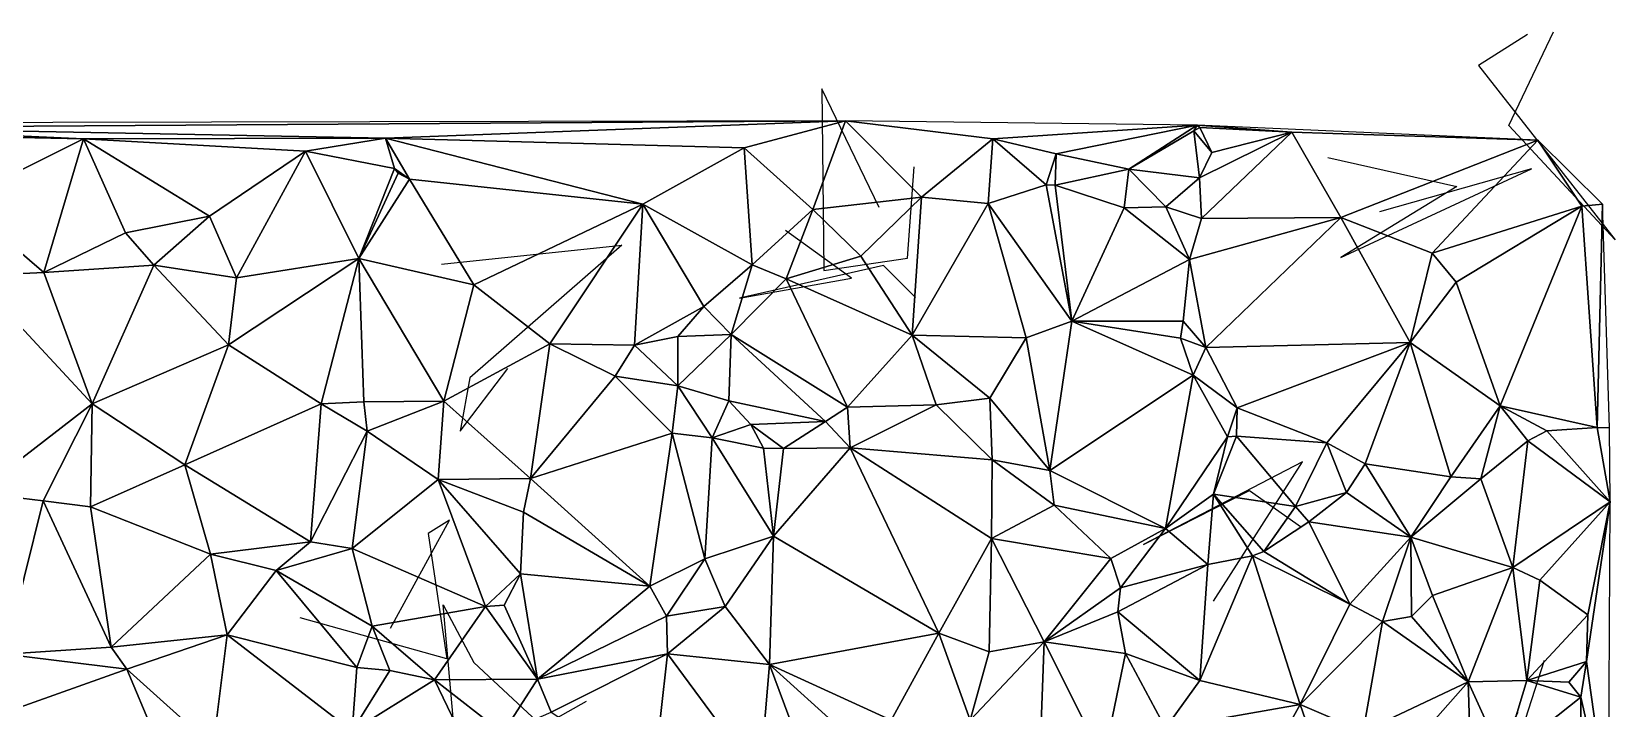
# Model space of a CAD drawing. Header units: metres. Extents: x -15 to 15.4, y -15 to 15.8.
# Drawn here: x 0.78 to 15.03, y 9.72 to 15.8 of the extents above; entities that cross this region are included whole.
import ezdxf

# ---------------------------------------------------------------- set-up
doc = ezdxf.new("R2010")
doc.units = ezdxf.units.M
doc.layers.add('CRACKS', color=1, linetype='Continuous')
doc.layers.add('STREET_MESH', color=7, linetype='Continuous')

msp = doc.modelspace()

# ---------------------------------------------------------------- linework, layer by layer
at = {"layer": 'CRACKS'}
for points in [[(14.242, 15.776, 0.1), (13.8, 15.498, 0.1), (15.032, 13.931, 0.1), (14.073, 14.959, 0.1), (14.475, 15.801, 0.1)], [(8.41, 14.222, 0.1), (7.895, 15.286, 0.1), (7.911, 13.654, 0.1), (8.663, 13.764, 0.1), (8.723, 14.586, 0.1)], [(12.446, 14.669, 0.1), (13.607, 14.411, 0.1), (12.564, 13.772, 0.1), (14.279, 14.568, 0.1), (12.911, 14.182, 0.1)], [(8.735, 13.412, 0.1), (8.448, 13.701, 0.1), (7.154, 13.407, 0.1), (8.159, 13.587, 0.1), (7.566, 14.014, 0.1)], [(4.472, 13.713, 0.1), (6.094, 13.883, 0.1), (4.727, 12.691, 0.1), (4.64, 12.21, 0.1), (5.069, 12.775, 0.1)], [(11.418, 10.681, 0.1), (12.217, 11.935, 0.1), (10.786, 11.193, 0.1), (11.742, 11.676, 0.1), (12.21, 11.349, 0.1)], [(4.012, 10.439, 0.1), (4.544, 11.411, 0.1), (4.352, 11.29, 0.1), (4.52, 10.165, 0.1), (3.2, 10.533, 0.1)], [(4.587, 9.531, 0.1), (4.488, 10.65, 0.1), (4.762, 10.131, 0.1), (5.378, 9.56, 0.1), (5.775, 9.783, 0.1)], [(14.391, 10.149, 0.1), (13.906, 8.643, 0.1), (13.778, 8.654, 0.1), (13.649, 8.754, 0.1), (14.157, 9.684, 0.1)]]:
    msp.add_polyline3d(points, dxfattribs=at)
at = {"layer": 'STREET_MESH'}
for points in [[(-1.026, 14.94), (8.105, 14.999), (-14.715, 14.951)], [(-1.026, 14.94), (3.969, 14.844), (8.105, 14.999)], [(3.969, 14.844), (7.195, 14.756), (8.105, 14.999)], [(7.195, 14.756), (7.814, 14.202), (8.105, 14.999)], [(7.814, 14.202), (8.789, 14.315), (8.105, 14.999)], [(9.432, 14.838), (11.269, 14.96), (8.105, 14.999)], [(8.789, 14.315), (9.432, 14.838), (8.105, 14.999)], [(9.432, 14.838), (10.002, 14.704), (11.269, 14.96)], [(10.002, 14.704), (10.654, 14.564), (11.269, 14.96)], [(10.654, 14.564), (11.241, 14.909), (11.269, 14.96)], [(11.241, 14.909), (11.293, 14.94), (11.269, 14.96)], [(11.269, 14.96), (12.122, 14.899), (14.335, 14.826)], [(11.293, 14.94), (12.122, 14.899), (11.269, 14.96)], [(-1.026, 14.94), (1.252, 14.839), (3.969, 14.844)], [(-0.363, 14.87), (1.252, 14.839), (-1.026, 14.94)], [(-0.363, 14.87), (0.14, 14.284), (1.252, 14.839)], [(0.14, 14.284), (0.895, 13.636), (1.252, 14.839)], [(1.252, 14.839), (0.895, 13.636), (1.63, 13.992)], [(1.252, 14.839), (3.249, 14.726), (3.969, 14.844)], [(2.385, 14.144), (1.252, 14.839), (1.63, 13.992)], [(2.385, 14.144), (3.249, 14.726), (1.252, 14.839)], [(3.249, 14.726), (4.05, 14.572), (3.969, 14.844)], [(6.284, 14.252), (7.195, 14.756), (3.969, 14.844)], [(4.183, 14.475), (6.284, 14.252), (3.969, 14.844)], [(4.05, 14.572), (4.183, 14.475), (3.969, 14.844)], [(8.789, 14.315), (9.39, 14.258), (9.432, 14.838)], [(9.39, 14.258), (9.913, 14.426), (9.432, 14.838)], [(9.913, 14.426), (10.002, 14.704), (9.432, 14.838)], [(11.241, 14.909), (10.654, 14.564), (11.291, 14.487)], [(11.293, 14.94), (11.241, 14.909), (11.401, 14.715)], [(11.401, 14.715), (11.241, 14.909), (11.291, 14.487)], [(11.401, 14.715), (11.291, 14.487), (12.122, 14.899)], [(11.291, 14.487), (11.309, 14.121), (12.122, 14.899)], [(11.293, 14.94), (11.401, 14.715), (12.122, 14.899)], [(11.309, 14.121), (12.563, 14.131), (12.122, 14.899)], [(12.122, 14.899), (12.563, 14.131), (14.335, 14.826)], [(12.563, 14.131), (13.384, 13.811), (14.335, 14.826)], [(13.384, 13.811), (14.731, 14.233), (14.335, 14.826)], [(14.731, 14.233), (14.916, 14.252), (14.335, 14.826)], [(3.249, 14.726), (2.385, 14.144), (2.629, 13.589)], [(3.249, 14.726), (2.629, 13.589), (3.729, 13.761)], [(4.05, 14.572), (3.249, 14.726), (3.729, 13.761)], [(7.266, 13.707), (7.195, 14.756), (6.284, 14.252)], [(7.266, 13.707), (7.814, 14.202), (7.195, 14.756)], [(10.002, 14.704), (9.913, 14.426), (9.992, 14.423)], [(10.002, 14.704), (9.992, 14.423), (10.654, 14.564)], [(4.082, 14.528), (4.05, 14.572), (3.729, 13.761)], [(4.05, 14.572), (4.082, 14.528), (4.183, 14.475)], [(10.654, 14.564), (9.992, 14.423), (10.614, 14.217)], [(10.987, 14.226), (10.654, 14.564), (10.614, 14.217)], [(10.654, 14.564), (10.987, 14.226), (11.291, 14.487)], [(4.183, 14.475), (4.082, 14.528), (3.729, 13.761)], [(4.763, 13.527), (4.183, 14.475), (3.729, 13.761)], [(4.183, 14.475), (4.763, 13.527), (6.284, 14.252)], [(9.913, 14.426), (9.39, 14.258), (10.144, 13.198)], [(9.992, 14.423), (9.913, 14.426), (10.144, 13.198)], [(10.614, 14.217), (9.992, 14.423), (10.144, 13.198)], [(10.987, 14.226), (11.309, 14.121), (11.291, 14.487)], [(0.259, 13.608), (0.895, 13.636), (0.14, 14.284)], [(6.284, 14.252), (4.763, 13.527), (5.447, 12.994)], [(6.208, 12.982), (6.284, 14.252), (5.447, 12.994)], [(6.208, 12.982), (6.831, 13.331), (6.284, 14.252)], [(6.831, 13.331), (7.266, 13.707), (6.284, 14.252)], [(7.814, 14.202), (8.243, 13.782), (8.789, 14.315)], [(8.789, 14.315), (8.243, 13.782), (8.705, 13.072)], [(8.789, 14.315), (8.705, 13.072), (9.39, 14.258)], [(8.705, 13.072), (9.733, 13.048), (9.39, 14.258)], [(9.39, 14.258), (9.733, 13.048), (10.144, 13.198)], [(14.868, 12.243), (14.916, 14.252), (14.731, 14.233)], [(14.868, 12.243), (14.98, 12.24), (14.916, 14.252)], [(1.883, 13.703), (2.385, 14.144), (1.63, 13.992)], [(2.385, 14.144), (1.883, 13.703), (2.629, 13.589)], [(7.814, 14.202), (7.266, 13.707), (7.572, 13.58)], [(8.243, 13.782), (7.814, 14.202), (7.572, 13.58)], [(11.201, 13.753), (10.614, 14.217), (10.144, 13.198)], [(10.987, 14.226), (10.614, 14.217), (11.201, 13.753)], [(11.309, 14.121), (10.987, 14.226), (11.201, 13.753)], [(12.563, 14.131), (11.309, 14.121), (11.201, 13.753)], [(11.347, 12.964), (12.563, 14.131), (11.201, 13.753)], [(12.563, 14.131), (11.347, 12.964), (13.185, 13.007)], [(13.384, 13.811), (12.563, 14.131), (13.185, 13.007)], [(13.384, 13.811), (13.601, 13.549), (14.731, 14.233)], [(13.601, 13.549), (13.995, 12.439), (14.731, 14.233)], [(13.995, 12.439), (14.868, 12.243), (14.731, 14.233)], [(0.895, 13.636), (1.883, 13.703), (1.63, 13.992)], [(0.895, 13.636), (1.329, 12.456), (1.883, 13.703)], [(1.883, 13.703), (1.329, 12.456), (2.557, 12.985)], [(2.629, 13.589), (1.883, 13.703), (2.557, 12.985)], [(3.729, 13.761), (2.557, 12.985), (3.388, 12.457)], [(2.629, 13.589), (2.557, 12.985), (3.729, 13.761)], [(3.774, 12.473), (3.729, 13.761), (3.388, 12.457)], [(4.494, 12.48), (4.763, 13.527), (3.729, 13.761)], [(3.774, 12.473), (4.494, 12.48), (3.729, 13.761)], [(7.078, 13.08), (7.266, 13.707), (6.831, 13.331)], [(7.266, 13.707), (7.078, 13.08), (7.572, 13.58)], [(8.243, 13.782), (7.572, 13.58), (8.705, 13.072)], [(11.144, 13.2), (11.201, 13.753), (10.144, 13.198)], [(11.144, 13.2), (11.347, 12.964), (11.201, 13.753)], [(13.601, 13.549), (13.384, 13.811), (13.185, 13.007)], [(1.329, 12.456), (0.895, 13.636), (0.259, 13.608)], [(0.291, 11.655), (1.329, 12.456), (0.259, 13.608)], [(7.572, 13.58), (7.078, 13.08), (8.125, 12.425)], [(8.705, 13.072), (7.572, 13.58), (8.125, 12.425)], [(13.995, 12.439), (13.601, 13.549), (13.185, 13.007)], [(4.763, 13.527), (4.494, 12.48), (5.447, 12.994)], [(6.599, 13.061), (6.831, 13.331), (6.208, 12.982)], [(6.599, 13.061), (7.078, 13.08), (6.831, 13.331)], [(9.733, 13.048), (9.946, 11.857), (10.144, 13.198)], [(9.946, 11.857), (11.235, 12.713), (10.144, 13.198)], [(11.119, 13.047), (11.144, 13.2), (10.144, 13.198)], [(11.235, 12.713), (11.119, 13.047), (10.144, 13.198)], [(11.119, 13.047), (11.347, 12.964), (11.144, 13.2)], [(1.329, 12.456), (2.164, 11.907), (2.557, 12.985)], [(2.557, 12.985), (2.164, 11.907), (3.388, 12.457)], [(4.494, 12.48), (5.272, 11.786), (5.447, 12.994)], [(5.272, 11.786), (6.034, 12.706), (5.447, 12.994)], [(6.034, 12.706), (6.208, 12.982), (5.447, 12.994)], [(6.599, 12.619), (6.208, 12.982), (6.034, 12.706)], [(6.599, 12.619), (6.599, 13.061), (6.208, 12.982)], [(7.058, 12.484), (7.078, 13.08), (6.599, 12.619)], [(7.078, 13.08), (6.599, 13.061), (6.599, 12.619)], [(7.926, 12.296), (7.078, 13.08), (7.058, 12.484)], [(7.078, 13.08), (7.926, 12.296), (8.125, 12.425)], [(8.705, 13.072), (8.125, 12.425), (8.922, 12.448)], [(9.405, 12.508), (8.705, 13.072), (8.922, 12.448)], [(9.733, 13.048), (8.705, 13.072), (9.405, 12.508)], [(9.946, 11.857), (9.733, 13.048), (9.405, 12.508)], [(11.235, 12.713), (11.347, 12.964), (11.119, 13.047)], [(13.185, 13.007), (11.347, 12.964), (11.631, 12.419)], [(12.438, 12.106), (13.185, 13.007), (11.631, 12.419)], [(12.438, 12.106), (12.781, 11.916), (13.185, 13.007)], [(12.781, 11.916), (13.551, 11.801), (13.185, 13.007)], [(13.551, 11.801), (13.995, 12.439), (13.185, 13.007)], [(11.347, 12.964), (11.235, 12.713), (11.631, 12.419)], [(5.272, 11.786), (6.547, 12.192), (6.034, 12.706)], [(6.547, 12.192), (6.599, 12.619), (6.034, 12.706)], [(10.984, 11.337), (11.235, 12.713), (9.946, 11.857)], [(11.544, 12.159), (11.235, 12.713), (10.984, 11.337)], [(11.235, 12.713), (11.544, 12.159), (11.631, 12.419)], [(6.599, 12.619), (6.547, 12.192), (6.906, 12.152)], [(7.058, 12.484), (6.599, 12.619), (6.906, 12.152)], [(1.329, 12.456), (0.291, 11.655), (0.888, 11.585)], [(1.313, 11.53), (1.329, 12.456), (0.888, 11.585)], [(1.329, 12.456), (1.313, 11.53), (2.164, 11.907)], [(2.164, 11.907), (3.293, 11.216), (3.388, 12.457)], [(3.293, 11.216), (3.804, 12.21), (3.388, 12.457)], [(3.804, 12.21), (3.774, 12.473), (3.388, 12.457)], [(4.494, 12.48), (3.774, 12.473), (3.804, 12.21)], [(4.494, 12.48), (3.804, 12.21), (4.441, 11.777)], [(5.272, 11.786), (4.494, 12.48), (4.441, 11.777)], [(7.254, 12.269), (7.058, 12.484), (6.906, 12.152)], [(7.254, 12.269), (7.926, 12.296), (7.058, 12.484)], [(7.926, 12.296), (8.148, 12.061), (8.125, 12.425)], [(8.125, 12.425), (8.148, 12.061), (8.922, 12.448)], [(8.148, 12.061), (9.426, 11.953), (8.922, 12.448)], [(9.426, 11.953), (9.405, 12.508), (8.922, 12.448)], [(9.426, 11.953), (9.946, 11.857), (9.405, 12.508)], [(11.544, 12.159), (11.625, 12.167), (11.631, 12.419)], [(11.625, 12.167), (12.438, 12.106), (11.631, 12.419)], [(13.995, 12.439), (13.551, 11.801), (13.821, 11.783)], [(14.244, 12.125), (13.995, 12.439), (13.821, 11.783)], [(14.244, 12.125), (14.415, 12.213), (13.995, 12.439)], [(14.415, 12.213), (14.868, 12.243), (13.995, 12.439)], [(7.369, 12.058), (7.254, 12.269), (6.906, 12.152)], [(7.926, 12.296), (7.254, 12.269), (7.55, 12.055)], [(7.254, 12.269), (7.369, 12.058), (7.55, 12.055)], [(8.148, 12.061), (7.926, 12.296), (7.55, 12.055)], [(3.293, 11.216), (3.667, 11.155), (3.804, 12.21)], [(3.804, 12.21), (3.667, 11.155), (4.441, 11.777)], [(6.547, 12.192), (5.272, 11.786), (6.347, 10.818)], [(6.842, 11.064), (6.547, 12.192), (6.347, 10.818)], [(6.547, 12.192), (6.842, 11.064), (6.906, 12.152)], [(6.842, 11.064), (7.459, 11.266), (6.906, 12.152)], [(7.459, 11.266), (7.369, 12.058), (6.906, 12.152)], [(11.544, 12.159), (10.984, 11.337), (11.416, 11.645)], [(11.625, 12.167), (11.544, 12.159), (11.416, 11.645)], [(12.155, 11.532), (11.625, 12.167), (11.416, 11.645)], [(11.625, 12.167), (12.155, 11.532), (12.438, 12.106)], [(14.244, 12.125), (13.821, 11.783), (14.109, 10.986)], [(14.244, 12.125), (14.109, 10.986), (14.985, 11.574)], [(14.415, 12.213), (14.244, 12.125), (14.985, 11.574)], [(14.868, 12.243), (14.415, 12.213), (14.985, 11.574)], [(14.98, 12.24), (14.868, 12.243), (14.985, 11.574)], [(7.55, 12.055), (7.369, 12.058), (7.459, 11.266)], [(8.148, 12.061), (7.55, 12.055), (7.459, 11.266)], [(8.148, 12.061), (7.459, 11.266), (8.946, 10.395)], [(9.42, 11.245), (8.148, 12.061), (8.946, 10.395)], [(9.426, 11.953), (8.148, 12.061), (9.42, 11.245)], [(12.155, 11.532), (12.614, 11.66), (12.438, 12.106)], [(12.614, 11.66), (12.781, 11.916), (12.438, 12.106)], [(2.164, 11.907), (1.313, 11.53), (2.395, 11.104)], [(3.293, 11.216), (2.164, 11.907), (2.395, 11.104)], [(9.984, 11.546), (9.426, 11.953), (9.42, 11.245)], [(9.426, 11.953), (9.984, 11.546), (9.946, 11.857)], [(9.984, 11.546), (10.984, 11.337), (9.946, 11.857)], [(12.614, 11.66), (13.191, 11.257), (12.781, 11.916)], [(13.191, 11.257), (13.551, 11.801), (12.781, 11.916)], [(4.441, 11.777), (3.667, 11.155), (4.867, 10.635)], [(5.272, 11.786), (4.441, 11.777), (5.209, 11.481)], [(4.441, 11.777), (5.184, 10.929), (5.209, 11.481)], [(5.184, 10.929), (4.441, 11.777), (4.867, 10.635)], [(6.347, 10.818), (5.272, 11.786), (5.209, 11.481)], [(13.551, 11.801), (13.191, 11.257), (13.821, 11.783)], [(13.821, 11.783), (13.191, 11.257), (14.109, 10.986)], [(0.291, 11.655), (0.546, 10.205), (0.888, 11.585)], [(0.546, 10.205), (1.501, 10.269), (0.888, 11.585)], [(1.501, 10.269), (1.313, 11.53), (0.888, 11.585)], [(9.984, 11.546), (9.42, 11.245), (10.494, 11.066)], [(10.984, 11.337), (9.984, 11.546), (10.494, 11.066)], [(10.984, 11.337), (11.366, 11.012), (11.416, 11.645)], [(11.366, 11.012), (11.767, 11.089), (11.416, 11.645)], [(11.767, 11.089), (11.871, 11.128), (11.416, 11.645)], [(11.871, 11.128), (12.155, 11.532), (11.416, 11.645)], [(12.614, 11.66), (12.155, 11.532), (12.275, 11.396)], [(13.191, 11.257), (12.614, 11.66), (12.275, 11.396)], [(14.109, 10.986), (14.352, 10.871), (14.985, 11.574)], [(14.352, 10.871), (14.785, 10.559), (14.985, 11.574)], [(14.774, 10.14), (14.97, 8.73), (14.985, 11.574)], [(14.785, 10.559), (14.774, 10.14), (14.985, 11.574)], [(1.313, 11.53), (1.501, 10.269), (2.395, 11.104)], [(5.184, 10.929), (6.347, 10.818), (5.209, 11.481)], [(12.155, 11.532), (11.871, 11.128), (12.275, 11.396)], [(6.842, 11.064), (7.025, 10.635), (7.459, 11.266)], [(7.459, 11.266), (7.025, 10.635), (7.423, 10.113)], [(7.459, 11.266), (7.423, 10.113), (8.946, 10.395)], [(10.58, 10.803), (10.984, 11.337), (10.494, 11.066)], [(10.984, 11.337), (10.58, 10.803), (11.366, 11.012)], [(12.275, 11.396), (11.871, 11.128), (12.644, 10.655)], [(13.191, 11.257), (12.275, 11.396), (12.644, 10.655)], [(12.938, 10.499), (13.191, 11.257), (12.644, 10.655)], [(13.197, 10.546), (13.191, 11.257), (12.938, 10.499)], [(13.191, 11.257), (13.386, 10.733), (14.109, 10.986)], [(13.191, 11.257), (13.197, 10.546), (13.386, 10.733)], [(2.984, 10.959), (3.293, 11.216), (2.395, 11.104)], [(2.984, 10.959), (3.667, 11.155), (3.293, 11.216)], [(3.667, 11.155), (2.984, 10.959), (3.848, 10.457)], [(4.867, 10.635), (3.667, 11.155), (3.848, 10.457)], [(9.398, 10.226), (9.42, 11.245), (8.946, 10.395)], [(9.42, 11.245), (9.398, 10.226), (9.893, 10.317)], [(10.494, 11.066), (9.42, 11.245), (9.893, 10.317)], [(11.871, 11.128), (11.767, 11.089), (12.644, 10.655)], [(1.501, 10.269), (2.544, 10.38), (2.395, 11.104)], [(2.544, 10.38), (2.984, 10.959), (2.395, 11.104)], [(6.497, 10.547), (6.842, 11.064), (6.347, 10.818)], [(7.025, 10.635), (6.842, 11.064), (6.497, 10.547)], [(10.58, 10.803), (10.494, 11.066), (9.893, 10.317)], [(10.58, 10.803), (10.557, 10.587), (11.366, 11.012)], [(10.557, 10.587), (11.293, 9.969), (11.366, 11.012)], [(11.767, 11.089), (11.293, 9.969), (12.197, 9.754)], [(11.293, 9.969), (11.767, 11.089), (11.366, 11.012)], [(11.767, 11.089), (12.197, 9.754), (12.644, 10.655)], [(13.386, 10.733), (13.708, 9.956), (14.109, 10.986)], [(13.708, 9.956), (14.236, 9.969), (14.109, 10.986)], [(14.236, 9.969), (14.352, 10.871), (14.109, 10.986)], [(2.544, 10.38), (3.709, 10.085), (2.984, 10.959)], [(2.984, 10.959), (3.709, 10.085), (3.848, 10.457)], [(5.036, 10.646), (5.184, 10.929), (4.867, 10.635)], [(5.184, 10.929), (5.036, 10.646), (5.337, 9.982)], [(6.347, 10.818), (5.184, 10.929), (5.337, 9.982)], [(14.352, 10.871), (14.236, 9.969), (14.785, 10.559)], [(6.497, 10.547), (6.347, 10.818), (5.337, 9.982)], [(10.557, 10.587), (10.58, 10.803), (9.893, 10.317)], [(13.386, 10.733), (13.197, 10.546), (13.708, 9.956)], [(4.41, 9.976), (4.867, 10.635), (3.848, 10.457)], [(4.867, 10.635), (4.41, 9.976), (5.337, 9.982)], [(5.036, 10.646), (4.867, 10.635), (5.337, 9.982)], [(6.497, 10.547), (5.337, 9.982), (6.504, 10.21)], [(7.025, 10.635), (6.497, 10.547), (6.504, 10.21)], [(7.423, 10.113), (7.025, 10.635), (6.504, 10.21)], [(10.626, 10.212), (10.557, 10.587), (9.893, 10.317)], [(10.626, 10.212), (11.293, 9.969), (10.557, 10.587)], [(12.197, 9.754), (12.938, 10.499), (12.644, 10.655)], [(13.708, 9.956), (13.197, 10.546), (12.938, 10.499)], [(14.236, 9.969), (14.774, 10.14), (14.785, 10.559)], [(3.709, 10.085), (4.007, 10.058), (3.848, 10.457)], [(4.007, 10.058), (4.41, 9.976), (3.848, 10.457)], [(12.765, 9.51), (12.938, 10.499), (12.197, 9.754)], [(12.765, 9.51), (13.708, 9.956), (12.938, 10.499)], [(1.501, 10.269), (0.546, 10.205), (1.64, 10.07)], [(2.544, 10.38), (1.501, 10.269), (1.64, 10.07)], [(2.418, 9.373), (2.544, 10.38), (1.64, 10.07)], [(2.544, 10.38), (2.418, 9.373), (3.667, 9.515)], [(3.709, 10.085), (2.544, 10.38), (3.667, 9.515)], [(7.423, 10.113), (8.516, 9.612), (8.946, 10.395)], [(8.516, 9.612), (9.227, 9.614), (8.946, 10.395)], [(9.227, 9.614), (9.398, 10.226), (8.946, 10.395)], [(9.398, 10.226), (9.227, 9.614), (9.893, 10.317)], [(9.227, 9.614), (9.845, 9.013), (9.893, 10.317)], [(9.845, 9.013), (10.428, 9.254), (9.893, 10.317)], [(10.428, 9.254), (10.626, 10.212), (9.893, 10.317)], [(0.546, 10.205), (0.149, 9.54), (1.64, 10.07)], [(5.337, 9.982), (5.457, 9.685), (6.504, 10.21)], [(5.457, 9.685), (6.38, 9.082), (6.504, 10.21)], [(6.38, 9.082), (7.337, 9.085), (6.504, 10.21)], [(7.337, 9.085), (7.423, 10.113), (6.504, 10.21)], [(10.626, 10.212), (10.428, 9.254), (10.985, 9.54)], [(11.293, 9.969), (10.626, 10.212), (10.985, 9.54)], [(14.614, 9.953), (14.774, 10.14), (14.236, 9.969)], [(14.774, 10.14), (14.614, 9.953), (14.721, 9.821)], [(14.774, 10.14), (14.721, 9.821), (14.97, 8.73)], [(1.64, 10.07), (0.149, 9.54), (2.115, 8.946)], [(2.418, 9.373), (1.64, 10.07), (2.115, 8.946)], [(4.007, 10.058), (3.709, 10.085), (3.667, 9.515)], [(4.41, 9.976), (4.007, 10.058), (3.667, 9.515)], [(4.835, 9.093), (4.41, 9.976), (3.667, 9.515)], [(4.41, 9.976), (5.023, 9.496), (5.337, 9.982)], [(5.023, 9.496), (4.41, 9.976), (4.835, 9.093)], [(5.023, 9.496), (5.457, 9.685), (5.337, 9.982)], [(7.693, 9.387), (7.423, 10.113), (7.337, 9.085)], [(7.423, 10.113), (8.078, 9.521), (8.516, 9.612)], [(8.078, 9.521), (7.423, 10.113), (7.693, 9.387)], [(11.293, 9.969), (10.985, 9.54), (12.197, 9.754)], [(13.708, 9.956), (12.765, 9.51), (13.07, 9.235)], [(13.731, 9.207), (13.708, 9.956), (13.07, 9.235)], [(14.022, 9.266), (14.236, 9.969), (13.708, 9.956)], [(13.731, 9.207), (14.022, 9.266), (13.708, 9.956)], [(14.022, 9.266), (14.721, 9.821), (14.236, 9.969)], [(14.721, 9.821), (14.614, 9.953), (14.236, 9.969)], [(10.985, 9.54), (11.495, 8.489), (12.197, 9.754)], [(11.495, 8.489), (12.427, 9.093), (12.197, 9.754)], [(12.427, 9.093), (12.765, 9.51), (12.197, 9.754)], [(14.721, 9.821), (14.022, 9.266), (14.716, 9.032)], [(14.721, 9.821), (14.716, 9.032), (14.97, 8.73)]]:
    msp.add_3dface(points, dxfattribs=at)

doc.saveas('drawing.dxf')
